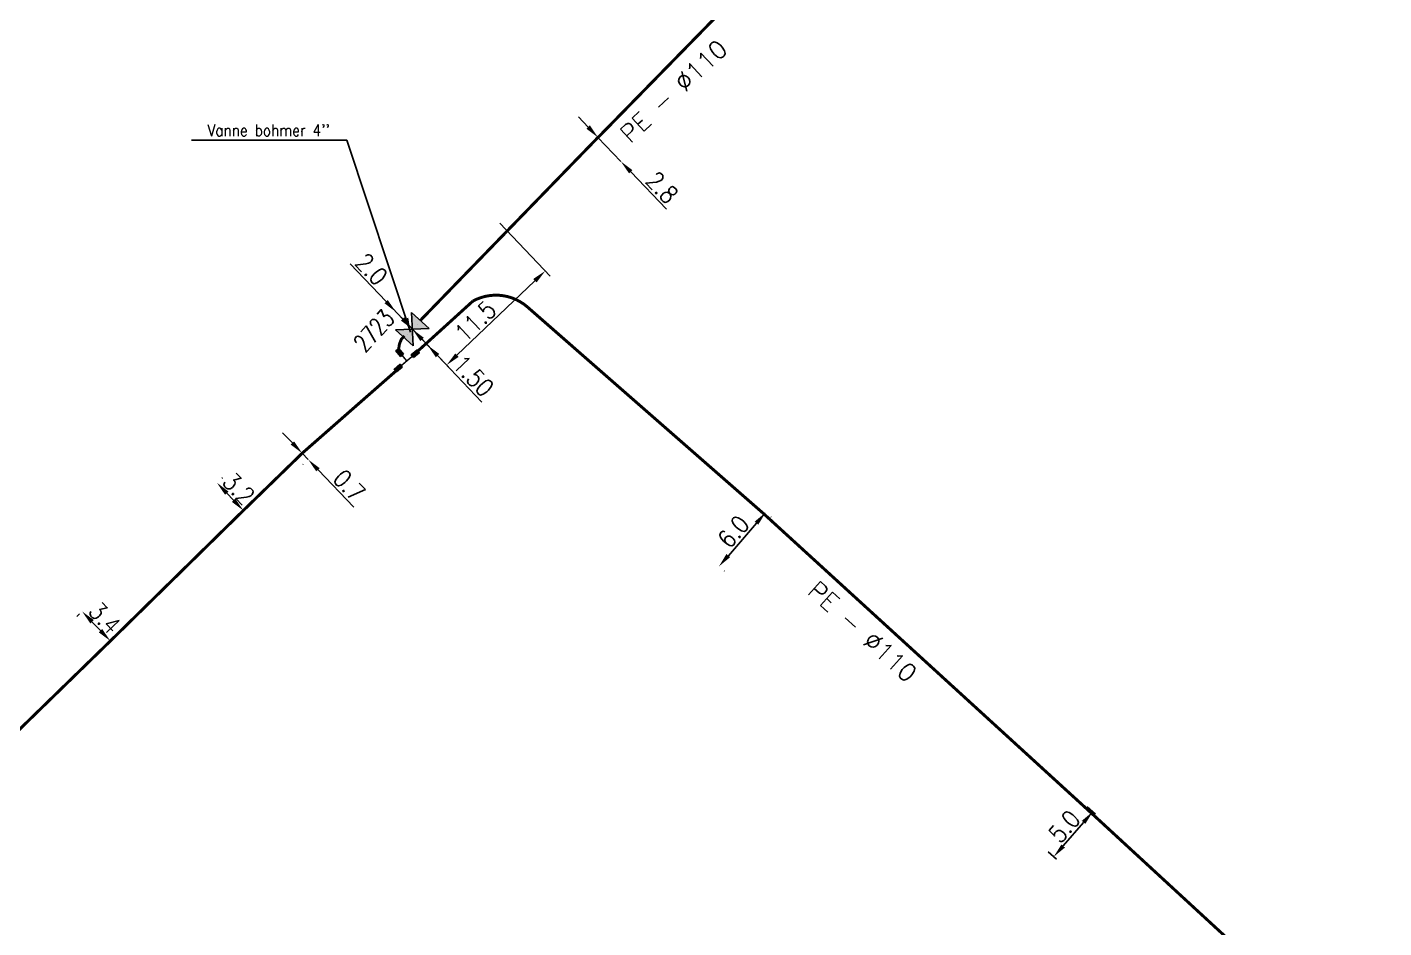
# Model space of a CAD drawing. Header units: millimetres. Extents: x 126999 to 128000, y 154000 to 155000.
# Drawn here: x 127653.4 to 127767.8, y 154249.1 to 154325.1 of the extents above; entities that cross this region are included whole.
import ezdxf
from ezdxf.enums import TextEntityAlignment as Align

# ---------------------------------------------------------------- set-up
doc = ezdxf.new("R2010")
doc.units = ezdxf.units.MM
doc.header["$PDMODE"] = 34
doc.layers.get('0').update_dxf_attribs({"linetype": 'CONTINUOUS'})
doc.layers.get('DEFPOINTS').update_dxf_attribs({"linetype": 'CONTINUOUS'})
for name, color, linetype in [('G_120', 4, 'CONTINUOUS'), ('G_300', 7, 'CONTINUOUS'), ('G_330', 7, 'CONTINUOUS')]:
    doc.layers.add(name, color=color, linetype=linetype)
doc.styles.add('G_ROMANS', font='ROMANS.SHX', dxfattribs={"width": 0.75})
doc.styles.get("Standard").update_dxf_attribs({"font": 'romans.shx', "width": 0.85})
doc.linetypes.add('G_TYPB_PE', pattern='A,5,-0.3,["o",Standard,S=1.5,R=0,X=0,Y=-0.5],-1.65', length=6.95)
doc.dimstyles.get("Standard").update_dxf_attribs({"dimtxt": 1.5, "dimasz": 1.2, "dimexe": 0.625, "dimexo": 0.625, "dimgap": 0.25, "dimtad": 1, "dimdec": 1, "dimzin": 0, "dimdsep": 46, "dimtxsty": 'Standard', "dimcen": -0.5, "dimadec": 0, "dimazin": 0, "dimtfac": 1, "dimtdec": 1, "dimtmove": 0, "dimatfit": 3, "dimfxl": 1, "dimtolj": 1, "dimtzin": 0, "dimarcsym": 0})

# ---------------------------------------------------------------- blocks, each defined once
blk = doc.blocks.new('*D181')
at = {"layer": 'DEFPOINTS', "color": 0, "linetype": 'Continuous', "transparency": 16777216}
for p in [(127743.98, 154258.29), (127739.98, 154255.11), (127740.69, 154254.49)]:
    blk.add_point(p, dxfattribs=at)
at = {"layer": 'G_120', "color": 0, "linetype": 'Continuous', "lineweight": -2, "transparency": 16777216}
for p, q in [((127743.51, 154258.7), (127742.8, 154259.31)), ((127742.49, 154258), (127740.77, 154256.01)), ((127740.22, 154254.9), (127739.51, 154255.52))]:
    blk.add_line(p, q, dxfattribs=at)
at = {"layer": 'G_120', "color": 0, "linetype": 'Continuous', "transparency": 16777216}
for points in [[(127742.34, 154258.13), (127742.64, 154257.87), (127743.27, 154258.91)], [(127740.62, 154256.14), (127740.92, 154255.88), (127739.98, 154255.11)]]:
    blk.add_solid(points, dxfattribs=at)
at = {"layer": 'G_120', "color": 0, "linetype": 'Continuous', "transparency": 16777216, "insert": (127740.87, 154257.66), "char_height": 1.5, "attachment_point": 5, "rotation": 49.0893}
blk.add_mtext('\\A1;5.0', dxfattribs=at)
blk = doc.blocks.new('*D182')
at = {"layer": 'DEFPOINTS', "color": 0, "linetype": 'Continuous', "transparency": 16777216}
for p in [(127715.64, 154284.17), (127711.7, 154279.62), (127711.73, 154279.59)]:
    blk.add_point(p, dxfattribs=at)
at = {"layer": 'G_120', "color": 0, "linetype": 'Continuous', "lineweight": -2, "transparency": 16777216}
for p, q in [((127716.11, 154283.76), (127716.14, 154283.73)), ((127714.89, 154283.23), (127712.52, 154280.49)), ((127712.17, 154279.21), (127712.2, 154279.18))]:
    blk.add_line(p, q, dxfattribs=at)
at = {"layer": 'G_120', "color": 0, "linetype": 'Continuous', "transparency": 16777216}
for points in [[(127714.74, 154283.36), (127715.04, 154283.1), (127715.67, 154284.14)], [(127712.36, 154280.63), (127712.67, 154280.36), (127711.73, 154279.59)]]:
    blk.add_solid(points, dxfattribs=at)
at = {"layer": 'G_120', "color": 0, "linetype": 'Continuous', "transparency": 16777216, "insert": (127712.95, 154282.52), "char_height": 1.5, "attachment_point": 5, "rotation": 49.0893}
blk.add_mtext('\\A1;6.0', dxfattribs=at)
blk = doc.blocks.new('*D183')
at = {"layer": 'DEFPOINTS', "color": 0, "linetype": 'Continuous', "transparency": 16777216}
for p in [(127676.61, 154289.17), (127677.07, 154288.6), (127677.11, 154288.64)]:
    blk.add_point(p, dxfattribs=at)
at = {"layer": 'G_120', "color": 0, "linetype": 'Continuous', "lineweight": -2, "transparency": 16777216}
for p, q in [((127675.74, 154290), (127674.91, 154290.86)), ((127676.16, 154288.74), (127676.11, 154288.7)), ((127676.57, 154289.13), (127677.07, 154288.6)), ((127676.66, 154288.21), (127676.61, 154288.17)), ((127677.9, 154287.73), (127680.91, 154284.57))]:
    blk.add_line(p, q, dxfattribs=at)
at = {"layer": 'G_120', "color": 0, "linetype": 'Continuous', "transparency": 16777216}
for points in [[(127675.88, 154290.13), (127675.59, 154289.86), (127676.57, 154289.13)], [(127678.04, 154287.87), (127677.75, 154287.6), (127677.07, 154288.6)]]:
    blk.add_solid(points, dxfattribs=at)
at = {"layer": 'G_120', "color": 0, "linetype": 'Continuous', "transparency": 16777216, "insert": (127680.54, 154286.41), "char_height": 1.5, "attachment_point": 5, "rotation": 313.6488}
blk.add_mtext('\\A1;0.7', dxfattribs=at)
blk = doc.blocks.new('*D184')
at = {"layer": 'DEFPOINTS', "color": 0, "linetype": 'Continuous', "transparency": 16777216}
for p in [(127669.35, 154286.61), (127669.38, 154286.63), (127671.58, 154284.27)]:
    blk.add_point(p, dxfattribs=at)
at = {"layer": 'G_120', "color": 0, "linetype": 'Continuous', "lineweight": -2, "transparency": 16777216}
for p, q in [((127669.8, 154287.04), (127669.83, 154287.06)), ((127670.77, 154285.16), (127670.2, 154285.76)), ((127672.03, 154284.7), (127672.05, 154284.73))]:
    blk.add_line(p, q, dxfattribs=at)
at = {"layer": 'G_120', "color": 0, "linetype": 'Continuous', "transparency": 16777216}
for points in [[(127670.35, 154285.9), (127670.06, 154285.62), (127669.38, 154286.63)], [(127670.92, 154285.3), (127670.63, 154285.03), (127671.6, 154284.3)]]:
    blk.add_solid(points, dxfattribs=at)
at = {"layer": 'G_120', "color": 0, "linetype": 'Continuous', "transparency": 16777216, "insert": (127671.21, 154286.15), "char_height": 1.5, "attachment_point": 5, "rotation": 313.6338}
blk.add_mtext('\\A1;3.2', dxfattribs=at)
blk = doc.blocks.new('*D185')
at = {"layer": 'DEFPOINTS', "color": 0, "linetype": 'Continuous', "transparency": 16777216}
for p in [(127658, 154275.79), (127658.24, 154276.02), (127660.62, 154273.53)]:
    blk.add_point(p, dxfattribs=at)
at = {"layer": 'G_120', "color": 0, "linetype": 'Continuous', "lineweight": -2, "transparency": 16777216}
for p, q in [((127657.79, 154275.59), (127657.55, 154275.36)), ((127659.55, 154274.17), (127658.83, 154274.92)), ((127660.17, 154273.1), (127659.92, 154272.87))]:
    blk.add_line(p, q, dxfattribs=at)
at = {"layer": 'G_120', "color": 0, "linetype": 'Continuous', "transparency": 16777216}
for points in [[(127658.98, 154275.06), (127658.69, 154274.78), (127658, 154275.79)], [(127659.69, 154274.31), (127659.4, 154274.03), (127660.38, 154273.3)]]:
    blk.add_solid(points, dxfattribs=at)
at = {"layer": 'G_120', "color": 0, "linetype": 'Continuous', "transparency": 16777216, "insert": (127659.91, 154275.23), "char_height": 1.5, "attachment_point": 5, "rotation": 313.6338}
blk.add_mtext('\\A1;3.4', dxfattribs=at)
blk = doc.blocks.new('*D13')
at = {"layer": 'DEFPOINTS', "color": 0, "linetype": 'Continuous', "transparency": 16777216}
for p in [(127684.48, 154301.04), (127684.48, 154301.04), (127685.86, 154299.59)]:
    blk.add_point(p, dxfattribs=at)
at = {"layer": 'G_300', "color": 0, "linetype": 'Continuous', "lineweight": -2, "transparency": 16777216}
for p, q in [((127683.65, 154301.91), (127680.6, 154305.1)), ((127685.86, 154299.59), (127684.48, 154301.04)), ((127684.03, 154300.61), (127684.03, 154300.61)), ((127685.41, 154299.16), (127685.41, 154299.16)), ((127686.69, 154298.72), (127687.52, 154297.86))]:
    blk.add_line(p, q, dxfattribs=at)
at = {"layer": 'G_300', "color": 0, "linetype": 'Continuous', "transparency": 16777216}
for points in [[(127683.79, 154302.04), (127683.51, 154301.77), (127684.48, 154301.04)], [(127686.83, 154298.86), (127686.54, 154298.59), (127685.86, 154299.59)]]:
    blk.add_solid(points, dxfattribs=at)
at = {"layer": 'G_300', "color": 0, "linetype": 'Continuous', "transparency": 16777216, "insert": (127682.42, 154304.64), "char_height": 1.5, "attachment_point": 5, "rotation": 313.6724}
blk.add_mtext('\\A1;2.0', dxfattribs=at)
blk = doc.blocks.new('*D16')
at = {"layer": 'DEFPOINTS', "color": 0, "linetype": 'Continuous', "transparency": 16777216}
for p in [(127701.52, 154315.76), (127703.45, 154313.73), (127703.45, 154313.73)]:
    blk.add_point(p, dxfattribs=at)
at = {"layer": 'G_120', "color": 0, "linetype": 'Continuous', "lineweight": -2, "transparency": 16777216}
for p, q in [((127700.69, 154316.63), (127699.87, 154317.5)), ((127701.52, 154315.76), (127703.45, 154313.73)), ((127704.28, 154312.86), (127707.3, 154309.7))]:
    blk.add_line(p, q, dxfattribs=at)
at = {"layer": 'G_120', "color": 0, "linetype": 'Continuous', "transparency": 16777216}
for points in [[(127700.84, 154316.77), (127700.55, 154316.49), (127701.52, 154315.76)], [(127704.43, 154313), (127704.14, 154312.73), (127703.45, 154313.73)]]:
    blk.add_solid(points, dxfattribs=at)
at = {"layer": 'G_120', "color": 0, "linetype": 'Continuous', "transparency": 16777216, "insert": (127706.93, 154311.54), "char_height": 1.5, "attachment_point": 5, "rotation": 313.6287}
blk.add_mtext('\\A1;2.8', dxfattribs=at)
blk = doc.blocks.new('*D17')
at = {"layer": 'DEFPOINTS', "color": 0, "linetype": 'Continuous', "transparency": 16777216}
for p in [(127685.86, 154299.59), (127685.86, 154299.59), (127687.16, 154298.23)]:
    blk.add_point(p, dxfattribs=at)
at = {"layer": 'G_300', "color": 0, "linetype": 'Continuous', "lineweight": -2, "transparency": 16777216}
for p, q in [((127685.03, 154300.46), (127684.2, 154301.33)), ((127686.31, 154300.02), (127686.31, 154300.02)), ((127685.86, 154299.59), (127687.16, 154298.23)), ((127687.61, 154298.66), (127687.61, 154298.66)), ((127687.99, 154297.36), (127691.73, 154293.44))]:
    blk.add_line(p, q, dxfattribs=at)
at = {"layer": 'G_300', "color": 0, "linetype": 'Continuous', "transparency": 16777216}
for points in [[(127685.18, 154300.6), (127684.89, 154300.32), (127685.86, 154299.59)], [(127688.13, 154297.5), (127687.84, 154297.22), (127687.16, 154298.23)]]:
    blk.add_solid(points, dxfattribs=at)
at = {"layer": 'G_300', "color": 0, "linetype": 'Continuous', "transparency": 16777216, "insert": (127691.01, 154295.65), "char_height": 1.5, "attachment_point": 5, "rotation": 313.6676}
blk.add_mtext('\\A1;1.50', dxfattribs=at)
blk = doc.blocks.new('G_330_02')
at = {"color": 0, "linetype": 'Continuous', "flags": 128}
for points in [[(0.625, 2.5), (-0.625, 2.5), (-0.625, 5), (0.625, 5)], [(-5, -0.625), (-5, 0.625), (-2.5, 0.625), (-2.5, -0.625)], [(2.5, -0.625), (2.5, 0.625), (5, 0.625), (5, -0.625)]]:
    blk.add_lwpolyline(points, close=True, dxfattribs=at)
at = {"color": 0, "linetype": 'Continuous', "const_width": 0.5, "flags": 128}
for points in [[(-3.75, 0), (3.75, 0)], [(0, 0), (0, 3.75)]]:
    blk.add_lwpolyline(points, dxfattribs=at)
at = {"color": 0, "linetype": 'Continuous'}
for points in [[(-0.625, 2.5), (0.625, 2.5), (-0.625, 5), (0.625, 5)], [(-5, 0.625), (-5, -0.625), (-2.5, 0.625), (-2.5, -0.625)], [(2.5, 0.625), (2.5, -0.625), (5, 0.625), (5, -0.625)]]:
    blk.add_solid(points, dxfattribs=at)
at = {"color": 0, "linetype": 'Continuous', "style": 'G_ROMANS', "width": 0.75, "flags": 3}
for tag, p in [('DEF_LEG', (0, 0)), ('DEF_COUP', (0, -2.5)), ('DEF_TYPE', (0, -5))]:
    blk.add_attdef(tag, text='', height=1.2, dxfattribs=at).set_placement(p, align=Align.MIDDLE)
blk = doc.blocks.new('G_300_04')
h = blk.add_hatch(color=256)
h.paths.add_polyline_path([(-1, 1), (-1, -1), (0, 0)])
h.paths.add_polyline_path([(1, 1), (0, 0), (1, -1)])
at = {"flags": 128}
for points in [[(1, 1), (-1, -1)], [(1, -1), (-1, 1)], [(-1, 1), (-1, -1)], [(1, 1), (1, -1)]]:
    blk.add_lwpolyline(points, dxfattribs=at)
at = {"color": 0, "linetype": 'Continuous', "style": 'G_ROMANS', "width": 0.75}
blk.add_attdef('NUM', text='', height=1.5, dxfattribs=at).set_placement((0, 2.07), align=Align.MIDDLE)
at = {"color": 0, "linetype": 'Continuous', "style": 'G_ROMANS', "width": 0.75, "flags": 3}
for tag, p in [('DEF_LEG', (0, -2.5)), ('DEF_COUP', (0, -5)), ('DEF_TYPE', (0, -7.5))]:
    blk.add_attdef(tag, text='', height=1.2, dxfattribs=at).set_placement(p, align=Align.MIDDLE)
blk = doc.blocks.new('*D18')
at = {"layer": 'DEFPOINTS', "color": 0, "linetype": 'Continuous', "transparency": 16777216}
for p in [(127692.79, 154308.98), (127697.07, 154304.5), (127684.48, 154301.04)]:
    blk.add_point(p, dxfattribs=at)
at = {"layer": 'G_300', "color": 0, "linetype": 'Continuous', "lineweight": -2, "transparency": 16777216}
for p, q in [((127693.23, 154308.53), (127697.5, 154304.05)), ((127689.62, 154297.39), (127696.2, 154303.67)), ((127684.91, 154300.59), (127689.18, 154296.11))]:
    blk.add_line(p, q, dxfattribs=at)
at = {"layer": 'G_300', "color": 0, "linetype": 'Continuous', "transparency": 16777216}
for points in [[(127696.06, 154303.82), (127696.34, 154303.53), (127697.07, 154304.5)], [(127689.48, 154297.54), (127689.76, 154297.25), (127688.75, 154296.56)]]:
    blk.add_solid(points, dxfattribs=at)
at = {"layer": 'G_300', "color": 0, "linetype": 'Continuous', "transparency": 16777216, "insert": (127691.18, 154300.26), "char_height": 1.5, "attachment_point": 5, "rotation": 43.6724}
blk.add_mtext('\\A1;11.5', dxfattribs=at)

msp = doc.modelspace()

# ---------------------------------------------------------------- linework, layer by layer
at = {"layer": 'G_120', "linetype": 'G_TYPB_PE', "const_width": 0.25, "flags": 128}
msp.add_lwpolyline([(127719.49, 154333.83), (127715.51, 154330.04), (127701.67, 154315.9), (127701.52, 154315.76), (127686.54, 154300.33)], dxfattribs=at)
for points in [[(127686.32, 154297.74), (127690.97, 154301.96, -0.314819), (127695.57, 154301.46), (127703.31, 154294.69), (127715.51, 154284.02), (127743.84, 154258.15), (127769.27, 154234.73), (127786.18, 154219.33), (127805.71, 154199.52), (127807.66, 154197.38), (127825.88, 154177.22)], [(127685.2, 154299.02), (127684.94, 154298.75), (127684.83, 154298.49, 0.108051), (127684.73, 154297.97, 0.108051)]]:
    msp.add_lwpolyline(points, format="xyb", dxfattribs=at)
at = {"layer": 'G_120', "linetype": 'G_TYPB_PE', "flags": 128}
msp.add_lwpolyline([(127228.85, 154205.29, 0.25, 0.25, 0), (127233.26, 154202.93, 0.25, 0.25, 0), (127245.59, 154196.46, 0.25, 0.25, 0), (127248.38, 154194.81, 0.25, 0.25, 0), (127267.63, 154184.09, 0.25, 0.25, 0), (127283.22, 154176.32, 0.25, 0.25, 0), (127293.43, 154170.75, 0.25, 0.25, 0), (127295.96, 154169.32, 0.25, 0.25, 0), (127302.59, 154166, 0.25, 0.25, 0), (127304.91, 154165.13, 0.25, 0.25, -0.052441), (127306.41, 154164.94, 0.25, 0.25, -0.039738), (127307.49, 154164.59, 0.25, 0.25, 0.268423), (127308.41, 154162.61, 0.25, 0.25, 0), (127317.32, 154159.35, 0.25, 0.25, 0), (127318.9, 154158.57, 0.25, 0.25, 0), (127320.23, 154157.91, 0.25, 0.25, 0), (127320.23, 154157.91, 0.25, 0.25, 0), (127336.43, 154149.1, 0.25, 0.25, 0), (127337.51, 154148.6, 0.25, 0.25, 0), (127351.3, 154141.17, 0.25, 0.25, 0), (127354.31, 154139.95, 0.25, 0.25, 0), (127360.98, 154136.34, 0.25, 0.25, 0), (127380.15, 154127.42, 0.25, 0.25, 0), (127382.12, 154127.06, 0.25, 0.25, 0.131527), (127394.26, 154126.33, 0.25, 0.25, 0), (127394.26, 154126.33, 0.25, 0.25, 0), (127398.52, 154127.24, 0.25, 0.25, 0), (127400.91, 154127.68, 0.25, 0.25, 0), (127403.56, 154128.6, 0.25, 0.25, 0), (127407.07, 154129.43, 0.25, 0.25, 0), (127411.34, 154131.46, 0.25, 0.25, 0), (127421.57, 154134.19, 0.25, 0.25, 0), (127428.58, 154135.7, 0.25, 0.25, 0), (127466.03, 154146.86, 0.25, 0.25, 0), (127466.62, 154147.21, 0.25, 0.25, 0), (127508.45, 154160.32, 0.25, 0.25, 0), (127508.98, 154160.67, 0.25, 0.25, 0.031917), (127535.78, 154169.49, 0.25, 0.25, 0), (127535.78, 154169.49, 0.25, 0.25, 0), (127537.19, 154169.85, 0.25, 0.25, 0), (127542.53, 154172.41, 0.25, 0.25, 0), (127550.75, 154176.7, 0.25, 0.25, 0), (127555.5, 154179.45, 0.25, 0.25, 0), (127559.86, 154182.5, 0.25, 0.25, 0), (127563.94, 154185.7, 0.25, 0.25, 0), (127567.99, 154189, 0.25, 0.25, 0), (127571.72, 154192.55, 0.25, 0.25, 0), (127571.91, 154193.02, 0.25, 0.25, 0), (127579.99, 154200.58, 0.25, 0.25, 0), (127580.32, 154200.84, 0.25, 0.25, 0), (127587.2, 154207.67, 0.25, 0.25, 0), (127591.03, 154211.1, 0.25, 0.25, 0), (127597.79, 154217.47, 0.25, 0.25, 0), (127601.81, 154221.04, 0.25, 0.25, 0), (127602.75, 154222.1, 0.25, 0.25, 0), (127617.16, 154235.47, 0.25, 0.25, 0), (127618.65, 154237.06, 0.25, 0.25, 0), (127620.48, 154235.38, 0.25, 0.25, 0), (127621.79, 154236.64, 0.25, 0.25, 0), (127632.27, 154246.52, 0.25, 0.25, 0), (127642.21, 154255.93, 0.25, 0.25, 0), (127648.82, 154262.05, 0.25, 0.25, 0), (127660.62, 154273.53, 0.25, 0.25, 0), (127671.6, 154284.3, 0.25, 0.25, 0), (127676.57, 154289.13, 0.25, 0.25, 0), (127684.47, 154296.06, 0, 0, 0)], format="xyseb", dxfattribs=at)

# ---------------------------------------------------------------- block references
at = {"layer": 'G_300'}
ref = msp.add_blockref('G_300_04', (127685.86, 154299.59), dxfattribs=dict(at, rotation=47.5003))
ref.add_attrib('NUM', '2723', dxfattribs={"layer": '0', "color": 0, "linetype": 'Continuous', "height": 1.5, "rotation": 47.5003, "style": 'G_ROMANS', "width": 0.75}).set_placement((127682.62, 154299.46), align=Align.MIDDLE)
at = {"layer": 'G_330', "xscale": 0.25, "yscale": 0.25, "zscale": 0.25, "rotation": 40.01672319974895}
msp.add_blockref('G_330_02', (127685.39, 154296.91), dxfattribs=at)

# ---------------------------------------------------------------- texts
at = {"layer": 'G_120', "linetype": 'Continuous'}
for rotation, p in [(43.2907, (127707.91, 154319.66)), (317.7837, (127723.84, 154274.08))]:
    msp.add_text('PE - %%c110', height=1.5, rotation=rotation, dxfattribs=at).set_placement(p, align=Align.MIDDLE)
at = {"layer": 'G_300', "linetype": 'Continuous', "insert": (127678.89, 154316.36), "char_height": 1, "attachment_point": 6}
msp.add_mtext("\\A1;Vanne bohmer 4''", dxfattribs=at)

# ---------------------------------------------------------------- dimensions: what is measured, and where the dimension line sits
at = {"layer": 'G_120', "linetype": 'Continuous'}
for p1, p2, distance, picture, middle in [((127701.52, 154315.76), (127703.45, 154313.73), 0, '*D16', (127706.93, 154311.54)), ((127676.61, 154289.17), (127677.11, 154288.64), -0.06, '*D183', (127680.54, 154286.41)), ((127671.58, 154284.27), (127669.35, 154286.61), -0.03, '*D184', (127671.21, 154286.15)), ((127715.64, 154284.17), (127711.7, 154279.62), 0.04, '*D182', (127712.95, 154282.52)), ((127660.62, 154273.53), (127658.24, 154276.02), 0.33, '*D185', (127659.91, 154275.23)), ((127743.98, 154258.29), (127740.69, 154254.49), -0.94, '*D181', (127740.87, 154257.66))]:
    dim = msp.add_aligned_dim(p1=p1, p2=p2, distance=distance, dimstyle='Standard', dxfattribs=at)
    dim.commit()
    dim.dimension.update_dxf_attribs({"geometry": picture, "text_midpoint": middle})
at = {"layer": 'G_300', "linetype": 'Continuous'}
for base, p1, p2, angle, picture, middle in [((127697.07, 154304.5), (127684.48, 154301.04), (127692.79, 154308.98), 43.6724, '*D18', (127691.87, 154299.54)), ((127684.48, 154301.04), (127685.86, 154299.59), (127684.48, 154301.04), 133.6724, '*D13', (127681.7, 154303.95))]:
    dim = msp.add_linear_dim(base=base, p1=p1, p2=p2, angle=angle, dimstyle='Standard', dxfattribs=at)
    dim.commit()
    dim.dimension.update_dxf_attribs({"geometry": picture, "text_midpoint": middle, "dimtype": 161})
dim = msp.add_linear_dim(base=(127685.86, 154299.59), p1=(127687.16, 154298.23), p2=(127685.86, 154299.59), angle=133.6676, text='1.50', dimstyle='Standard', dxfattribs=at)
dim.commit()
dim.dimension.update_dxf_attribs({"geometry": '*D17', "text_midpoint": (127690.28, 154294.96), "dimtype": 161})

# ---------------------------------------------------------------- leaders
at = {"layer": 'G_300', "linetype": 'Continuous', "annotation_type": 0, "has_hookline": 1, "hookline_direction": 1, "text_width": 11.66}
msp.add_leader([(127685.71, 154299.35), (127680.34, 154315.52), (127679.14, 154315.52)], dimstyle='Standard', dxfattribs=at)

doc.saveas('drawing.dxf')
